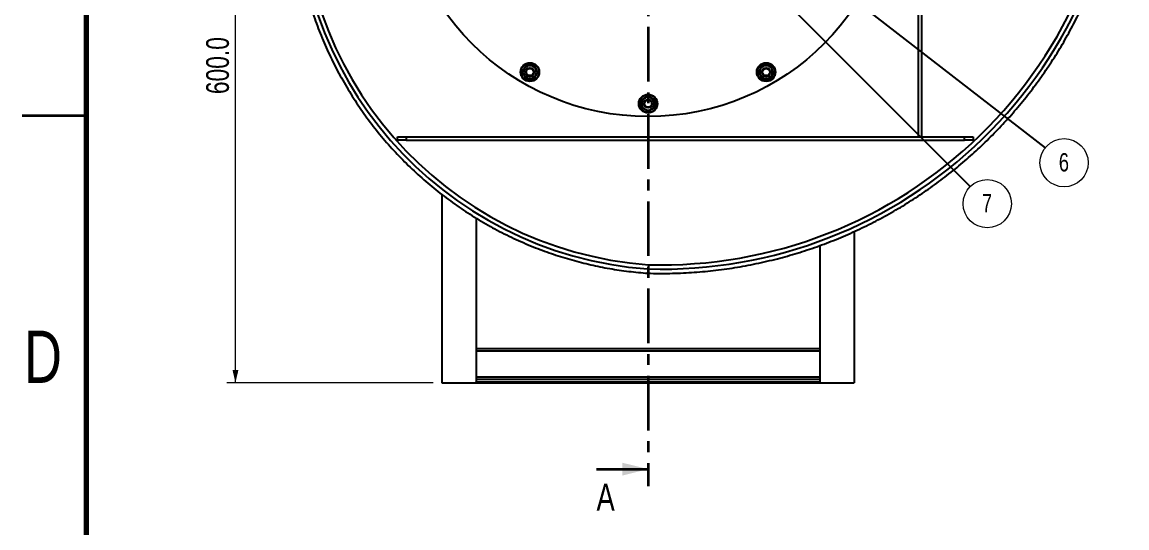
# Model space of a CAD drawing. Header units: millimetres. Extents: x 2 to 418, y 2 to 295.
# Drawn here: x 2.5 to 131.1, y 150.5 to 209.4 of the extents above; entities that cross this region are included whole.
import ezdxf

# ---------------------------------------------------------------- set-up
doc = ezdxf.new("R2010")
doc.units = ezdxf.units.MM
doc.linetypes.add('CENTER', pattern=[10.16, 6.35, -1.27, 1.27, -1.27])
doc.styles.add('SLDTEXTSTYLE0', font='TXT', dxfattribs={"width": 0.75})
doc.dimstyles.new('SLDDIMSTYLE0', dxfattribs={"dimtxt": 2.645833, "dimasz": 1.5, "dimexe": 0, "dimexo": 0.0625, "dimgap": 0.661458, "dimtad": 1, "dimdec": 1, "dimlfac": 10, "dimrnd": 1e-09, "dimzin": 4, "dimdsep": 46, "dimtxsty": 'SLDTEXTSTYLE0', "dimsah": 1, "dimcen": 0.09, "dimadec": 0, "dimazin": 1, "dimtfac": 1, "dimtdec": 1, "dimtofl": 0, "dimtmove": 0, "dimatfit": 3, "dimfxl": 0, "dimfrac": 2, "dimtolj": 1, "dimtzin": 12, "dimarcsym": 0})
doc.dimstyles.new('SLDDIMSTYLE1', dxfattribs={"dimtxt": 0.18, "dimasz": 0.7, "dimexe": 0, "dimexo": 0.0625, "dimgap": 0, "dimtad": 0, "dimtih": 1, "dimtoh": 1, "dimdec": 0, "dimrnd": 1e-09, "dimzin": 0, "dimdsep": 46, "dimtxsty": 'Standard', "dimblk1": 'DOT', "dimblk2": 'DOT', "dimsah": 1, "dimcen": 0.09, "dimadec": 0, "dimazin": 0, "dimtfac": 0.7, "dimtdec": 0, "dimtofl": 0, "dimtmove": 0, "dimatfit": 3, "dimldrblk": 'DOT', "dimfxl": 0, "dimfrac": 2, "dimtolj": 1, "dimtzin": 0, "dimarcsym": 0})

# ---------------------------------------------------------------- blocks, each defined once
blk = doc.blocks.new('_D')
at = {"color": 7, "linetype": 'Continuous', "lineweight": 18}
for p, q in [((74.37, 227.4), (26.34, 227.4)), ((27.34, 167.4), (27.34, 227.4)), ((50.37, 167.4), (26.34, 167.4))]:
    blk.add_line(p, q, dxfattribs=at)
for points in [[(27.34, 227.4), (26.99, 225.9), (27.69, 225.9)], [(27.34, 167.4), (27.69, 168.9), (26.99, 168.9)]]:
    blk.add_solid(points, dxfattribs=at)
at = {"color": 7, "linetype": 'Continuous', "lineweight": 18, "insert": (23.93, 201.01), "char_height": 2.646, "attachment_point": 1, "rotation": 90, "style": 'SLDTEXTSTYLE0'}
blk.add_mtext('600.0', dxfattribs=at)
blk = doc.blocks.new('SW_NOTE_5')
at = {"color": 0, "linetype": 'Continuous', "lineweight": 0}
blk.add_circle((2.22, -1.72), 2.81, dxfattribs=at)
at = {"color": 0, "linetype": 'Continuous', "lineweight": 0, "insert": (2.2, -0.61), "char_height": 2.12, "attachment_point": 2, "style": 'SLDTEXTSTYLE0'}
blk.add_mtext('6', dxfattribs=at)
blk = doc.blocks.new('_DOT')
at = {"color": 0, "linetype": 'ByBlock', "lineweight": -2}
blk.add_line((-0.5, 0), (-1, 0), dxfattribs=at)
at = {"color": 0, "linetype": 'ByBlock', "const_width": 0.5}
blk.add_lwpolyline([(-0.25, 0, 1), (0.25, 0, 1)], format="xyb", close=True, dxfattribs=at)
blk = doc.blocks.new('SW_NOTE_6')
at = {"color": 0, "linetype": 'Continuous', "lineweight": 0}
blk.add_circle((1.99, -1.99), 2.81, dxfattribs=at)
at = {"color": 0, "linetype": 'Continuous', "lineweight": 0, "insert": (1.96, -0.87), "char_height": 2.12, "attachment_point": 2, "style": 'SLDTEXTSTYLE0'}
blk.add_mtext('7', dxfattribs=at)

msp = doc.modelspace()

# ---------------------------------------------------------------- linework, layer by layer
at = {"color": 7, "linetype": 'Continuous', "lineweight": 70}
msp.add_line((10, 10), (10, 287), dxfattribs=at)
at = {"color": 7, "linetype": 'CENTER', "lineweight": 35}
msp.add_line((75.375, 279.956), (75.375, 155.336), dxfattribs=at)
at = {"color": 7, "linetype": 'Continuous', "lineweight": 25}
for p, q in [((106.813, 267.396), (106.813, 196.044)), ((107.213, 267.396), (107.213, 196.044)), ((46.213, 195.644), (46.213, 196.044)), ((46.213, 196.044), (47.213, 196.044)), ((47.213, 195.644), (46.213, 195.644)), ((47.213, 196.044), (47.213, 195.644)), ((47.213, 196.044), (112.213, 196.044)), ((47.213, 195.644), (112.213, 195.644)), ((107.213, 196.044), (106.813, 196.044)), ((112.213, 195.644), (112.213, 196.044)), ((112.213, 196.044), (113.213, 196.044)), ((113.213, 195.644), (112.213, 195.644)), ((113.213, 196.044), (113.213, 195.644)), ((51.375, 189.321), (51.375, 167.396)), ((55.375, 186.569), (55.375, 167.396)), ((99.375, 185.006), (99.375, 167.396)), ((95.375, 183.379), (95.375, 167.396)), ((75.356, 180.648), (75.387, 180.646)), ((75.413, 181.145), (75.387, 180.646)), ((75.387, 180.646), (75.419, 180.645)), ((55.375, 171.396), (95.375, 171.396)), ((55.375, 171.096), (95.375, 171.096)), ((51.375, 167.396), (55.375, 167.396)), ((55.375, 168.096), (95.375, 168.096)), ((55.375, 167.796), (95.375, 167.796)), ((55.375, 167.496), (95.375, 167.496)), ((55.375, 167.396), (55.375, 167.496)), ((55.375, 167.396), (95.375, 167.396)), ((95.375, 167.396), (95.375, 167.496)), ((95.375, 167.396), (99.375, 167.396))]:
    msp.add_line(p, q, dxfattribs=at)
at = {"color": 7, "linetype": 'Continuous', "lineweight": 35}
for p, q in [((10, 198.5), (2.5, 198.5)), ((69.375, 157.336), (75.375, 157.336))]:
    msp.add_line(p, q, dxfattribs=at)
at = {"color": 7, "linetype": 'Continuous', "lineweight": 25}
for centre, radius in [((75.375, 227.396), 29), ((61.625, 203.58), 1.09), ((61.625, 203.58), 1.039), ((89.125, 203.58), 1.09), ((89.125, 203.58), 1.039), ((61.625, 203.58), 0.5), ((61.625, 203.58), 0.417), ((89.125, 203.58), 0.5), ((89.125, 203.58), 0.417), ((75.375, 199.896), 1.09), ((75.375, 199.896), 1.039), ((75.375, 199.896), 0.5), ((75.375, 199.896), 0.417)]:
    msp.add_circle(centre, radius, dxfattribs=at)
for centre, radius, start, end in [((76.893, 234.356), 53.232, 268.40642, 0), ((76.893, 234.356), 53.732, 268.42753, 360), ((78.599, 224.591), 44.063, 176.42945, 265.78014), ((78.599, 224.591), 43.563, 176.40385, 265.80589), ((61.625, 203.58), 0.75, 150, 210), ((61.625, 203.58), 0.75, 90, 150), ((61.625, 203.58), 0.75, 30, 90), ((61.625, 203.58), 0.75, 330, 30), ((89.125, 203.58), 0.75, 150, 210), ((89.125, 203.58), 0.75, 90, 150), ((89.125, 203.58), 0.75, 30, 90), ((89.125, 203.58), 0.75, 330, 30), ((61.625, 203.58), 0.75, 210, 270), ((61.625, 203.58), 0.75, 270, 330), ((89.125, 203.58), 0.75, 210, 270), ((89.125, 203.58), 0.75, 270, 330), ((75.375, 199.896), 0.75, 120, 180), ((75.375, 199.896), 0.75, 180, 240), ((75.375, 199.896), 0.75, 60, 120), ((75.375, 199.896), 0.75, 0, 60), ((75.375, 199.896), 0.75, 300, 0), ((75.375, 199.896), 0.75, 240, 300)]:
    msp.add_arc(centre, radius, start, end, dxfattribs=at)
for points, knots in [([(75.362, 180.146), (76.208, 180.134), (77.9, 180.109), (80.437, 180.222), (82.966, 180.445), (85.482, 180.789), (87.978, 181.249), (90.404, 181.815), (92.754, 182.478), (95.027, 183.228), (97.265, 184.077), (99.463, 185.025), (101.618, 186.069), (103.724, 187.207), (105.778, 188.436), (107.775, 189.755), (109.713, 191.161), (111.575, 192.642), (113.36, 194.193), (115.066, 195.811), (116.7, 197.501), (118.269, 199.271), (119.768, 201.119), (121.193, 203.043), (122.531, 205.027), (123.78, 207.069), (124.931, 209.152), (125.984, 211.27), (126.938, 213.418), (127.798, 215.606), (128.568, 217.845), (129.244, 220.13), (129.822, 222.458), (130.296, 224.81), (130.666, 227.18), (130.929, 229.564), (131.094, 231.958), (131.115, 233.557), (131.125, 234.356)], [0, 0, 0, 0, 0.0292693, 0.0585384, 0.0878075, 0.1170765, 0.1463456, 0.1756146, 0.2032115, 0.2308083, 0.2584051, 0.2860019, 0.3135988, 0.3411956, 0.3687924, 0.3963893, 0.4239861, 0.4515829, 0.478687, 0.5057911, 0.5328952, 0.5599993, 0.5875962, 0.615193, 0.6427898, 0.6703866, 0.6979835, 0.7250876, 0.7521917, 0.7792958, 0.8063999, 0.8340571, 0.8617142, 0.8893713, 0.9170284, 0.9446855, 0.9723427, 1, 1, 1, 1]), ([(34.126, 227.42), (34.087, 226.606), (34.009, 224.978), (34.063, 222.533), (34.24, 220.095), (34.554, 217.67), (34.997, 215.28), (35.566, 212.932), (36.256, 210.632), (37.069, 208.372), (38.009, 206.144), (39.076, 203.956), (40.269, 201.816), (41.579, 199.745), (43, 197.748), (44.528, 195.833), (46.16, 194.004), (47.889, 192.269), (49.712, 190.63), (51.621, 189.094), (53.612, 187.666), (55.679, 186.349), (57.814, 185.147), (60.013, 184.065), (62.205, 183.132), (64.379, 182.338), (66.525, 181.676), (68.702, 181.122), (70.904, 180.68), (73.125, 180.342), (74.617, 180.211), (75.362, 180.146)], [0, 0, 0, 0, 0.0351233, 0.0702464, 0.1053694, 0.1404924, 0.1756154, 0.2101115, 0.2446074, 0.2791034, 0.3135994, 0.3487992, 0.3839991, 0.4191988, 0.4543987, 0.4895985, 0.5247983, 0.5599981, 0.595198, 0.6303978, 0.6655976, 0.7007974, 0.7359972, 0.771197, 0.8063968, 0.838664, 0.8709311, 0.9031983, 0.9354654, 0.9677327, 1, 1, 1, 1]), ([(60.71, 203.58), (60.73, 203.614), (60.831, 203.785), (60.987, 204.052), (61.116, 204.282), (61.168, 204.373)], [0, 0, 0, 0, 0.1305228, 0.6552332, 1, 1, 1, 1]), ([(60.759, 203.58), (60.758, 203.58), (60.757, 203.58), (60.746, 203.58), (60.731, 203.58), (60.717, 203.58), (60.71, 203.58), (60.71, 203.58)], [0, 0, 0, 0, 0.2361477, 0.4712879, 0.7322298, 0.9938699, 1, 1, 1, 1]), ([(61.168, 202.788), (61.148, 202.822), (61.051, 202.995), (60.897, 203.263), (60.763, 203.49), (60.71, 203.58)], [0, 0, 0, 0, 0.1305239, 0.6552312, 1, 1, 1, 1]), ([(60.975, 203.955), (60.97, 203.947), (60.91, 203.842), (60.836, 203.713), (60.772, 203.602), (60.759, 203.58)], [0, 0, 0, 0, 0.066699, 0.8141005, 1, 1, 1, 1]), ([(60.975, 203.205), (60.945, 203.258), (60.883, 203.365), (60.812, 203.489), (60.771, 203.56), (60.759, 203.58)], [0, 0, 0, 0, 0.4062935, 0.8272748, 1, 1, 1, 1]), ([(61.192, 204.33), (61.174, 204.299), (61.105, 204.179), (61.03, 204.05), (60.975, 203.955)], [0, 0, 0, 0, 0.2661271, 1, 1, 1, 1]), ([(61.192, 204.33), (61.192, 204.331), (61.191, 204.332), (61.186, 204.341), (61.178, 204.355), (61.171, 204.366), (61.168, 204.372), (61.168, 204.373)], [0, 0, 0, 0, 0.2361345, 0.4712772, 0.7322343, 0.9938473, 1, 1, 1, 1]), ([(61.168, 204.373), (61.207, 204.372), (61.405, 204.37), (61.714, 204.369), (61.978, 204.372), (62.082, 204.373)], [0, 0, 0, 0, 0.1305259, 0.6552305, 1, 1, 1, 1]), ([(61.192, 204.33), (61.259, 204.33), (61.396, 204.33), (61.546, 204.33), (61.623, 204.33), (61.625, 204.33)], [0, 0, 0, 0, 0.4843398, 0.9863262, 1, 1, 1, 1]), ([(61.625, 204.33), (61.686, 204.33), (61.809, 204.33), (61.952, 204.33), (62.034, 204.33), (62.058, 204.33)], [0, 0, 0, 0, 0.4062995, 0.827274, 1, 1, 1, 1]), ([(62.058, 204.33), (62.058, 204.331), (62.059, 204.332), (62.064, 204.341), (62.072, 204.355), (62.079, 204.366), (62.082, 204.372), (62.082, 204.373)], [0, 0, 0, 0, 0.2361393, 0.4712806, 0.732236, 0.9938474, 1, 1, 1, 1]), ([(62.058, 204.33), (62.092, 204.272), (62.16, 204.153), (62.235, 204.024), (62.273, 203.957), (62.274, 203.955)], [0, 0, 0, 0, 0.4843424, 0.9863219, 1, 1, 1, 1]), ([(62.082, 204.373), (62.102, 204.338), (62.199, 204.166), (62.353, 203.897), (62.487, 203.67), (62.54, 203.58)], [0, 0, 0, 0, 0.1305213, 0.6552342, 1, 1, 1, 1]), ([(62.54, 203.58), (62.52, 203.546), (62.419, 203.376), (62.263, 203.109), (62.134, 202.879), (62.082, 202.788)], [0, 0, 0, 0, 0.1305212, 0.6552326, 1, 1, 1, 1]), ([(62.274, 203.955), (62.305, 203.903), (62.366, 203.796), (62.438, 203.672), (62.479, 203.601), (62.491, 203.58)], [0, 0, 0, 0, 0.4062946, 0.827277, 1, 1, 1, 1]), ([(62.491, 203.58), (62.473, 203.549), (62.404, 203.429), (62.329, 203.3), (62.274, 203.205)], [0, 0, 0, 0, 0.2661337, 1, 1, 1, 1]), ([(62.54, 203.58), (62.54, 203.58), (62.533, 203.58), (62.519, 203.58), (62.504, 203.58), (62.493, 203.58), (62.492, 203.58), (62.491, 203.58)], [0, 0, 0, 0, 0.0061303, 0.2677141, 0.5287133, 0.7638592, 1, 1, 1, 1]), ([(88.21, 203.58), (88.23, 203.614), (88.331, 203.785), (88.487, 204.052), (88.616, 204.282), (88.668, 204.373)], [0, 0, 0, 0, 0.1305228, 0.6552332, 1, 1, 1, 1]), ([(88.668, 202.788), (88.648, 202.822), (88.551, 202.995), (88.397, 203.263), (88.263, 203.49), (88.21, 203.58)], [0, 0, 0, 0, 0.1305239, 0.6552328, 1, 1, 1, 1]), ([(88.259, 203.58), (88.258, 203.58), (88.257, 203.58), (88.246, 203.58), (88.231, 203.58), (88.217, 203.58), (88.21, 203.58), (88.21, 203.58)], [0, 0, 0, 0, 0.2361477, 0.4712879, 0.7322298, 0.9938699, 1, 1, 1, 1]), ([(88.259, 203.58), (88.293, 203.639), (88.361, 203.757), (88.436, 203.887), (88.474, 203.954), (88.475, 203.955)], [0, 0, 0, 0, 0.4843379, 0.9863223, 1, 1, 1, 1]), ([(88.259, 203.58), (88.277, 203.549), (88.346, 203.429), (88.421, 203.3), (88.475, 203.205)], [0, 0, 0, 0, 0.2661314, 1, 1, 1, 1]), ([(88.475, 203.955), (88.506, 204.008), (88.567, 204.115), (88.639, 204.239), (88.68, 204.31), (88.692, 204.33)], [0, 0, 0, 0, 0.4062947, 0.8272743, 1, 1, 1, 1]), ([(88.692, 204.33), (88.692, 204.331), (88.691, 204.332), (88.686, 204.341), (88.678, 204.355), (88.671, 204.366), (88.668, 204.372), (88.668, 204.373)], [0, 0, 0, 0, 0.23614256, 0.47128709, 0.73223333, 0.99386399, 1, 1, 1, 1]), ([(88.668, 204.373), (88.707, 204.372), (88.905, 204.37), (89.214, 204.369), (89.478, 204.372), (89.582, 204.373)], [0, 0, 0, 0, 0.1305231, 0.6552326, 1, 1, 1, 1]), ([(88.692, 204.33), (88.759, 204.33), (88.896, 204.33), (89.046, 204.33), (89.123, 204.33), (89.125, 204.33)], [0, 0, 0, 0, 0.4843398, 0.986326, 1, 1, 1, 1]), ([(89.125, 204.33), (89.186, 204.33), (89.309, 204.33), (89.452, 204.33), (89.534, 204.33), (89.558, 204.33)], [0, 0, 0, 0, 0.4062969, 0.8272751, 1, 1, 1, 1]), ([(89.582, 204.373), (89.582, 204.372), (89.579, 204.366), (89.572, 204.355), (89.564, 204.341), (89.559, 204.332), (89.558, 204.331), (89.558, 204.33)], [0, 0, 0, 0, 0.006136, 0.2677667, 0.5287129, 0.7638574, 1, 1, 1, 1]), ([(89.558, 204.33), (89.576, 204.299), (89.645, 204.179), (89.72, 204.05), (89.774, 203.955)], [0, 0, 0, 0, 0.2661317, 1, 1, 1, 1]), ([(89.582, 204.373), (89.602, 204.338), (89.699, 204.166), (89.853, 203.897), (89.987, 203.67), (90.04, 203.58)], [0, 0, 0, 0, 0.130524, 0.6552337, 1, 1, 1, 1]), ([(90.04, 203.58), (90.02, 203.546), (89.919, 203.376), (89.763, 203.109), (89.634, 202.879), (89.582, 202.788)], [0, 0, 0, 0, 0.130524, 0.6552337, 1, 1, 1, 1]), ([(89.774, 203.955), (89.779, 203.947), (89.84, 203.842), (89.914, 203.713), (89.978, 203.602), (89.991, 203.58)], [0, 0, 0, 0, 0.0666959, 0.8140999, 1, 1, 1, 1]), ([(89.991, 203.58), (89.957, 203.522), (89.889, 203.403), (89.814, 203.274), (89.775, 203.207), (89.774, 203.205)], [0, 0, 0, 0, 0.4843393, 0.9863223, 1, 1, 1, 1]), ([(90.04, 203.58), (90.04, 203.58), (90.033, 203.58), (90.019, 203.58), (90.004, 203.58), (89.993, 203.58), (89.992, 203.58), (89.991, 203.58)], [0, 0, 0, 0, 0.0061301, 0.2677673, 0.5287063, 0.7638612, 1, 1, 1, 1]), ([(61.192, 202.83), (61.158, 202.889), (61.09, 203.007), (61.015, 203.137), (60.976, 203.204), (60.975, 203.205)], [0, 0, 0, 0, 0.4843456, 0.9863285, 1, 1, 1, 1]), ([(61.168, 202.788), (61.168, 202.788), (61.171, 202.794), (61.178, 202.806), (61.186, 202.819), (61.191, 202.828), (61.192, 202.83), (61.192, 202.83)], [0, 0, 0, 0, 0.0061527, 0.2677657, 0.5287228, 0.7638655, 1, 1, 1, 1]), ([(62.082, 202.788), (62.043, 202.788), (61.845, 202.79), (61.536, 202.792), (61.272, 202.789), (61.168, 202.788)], [0, 0, 0, 0, 0.1305259, 0.6552369, 1, 1, 1, 1]), ([(61.625, 202.83), (61.564, 202.83), (61.441, 202.83), (61.297, 202.83), (61.216, 202.83), (61.192, 202.83)], [0, 0, 0, 0, 0.4062943, 0.8272762, 1, 1, 1, 1]), ([(62.058, 202.83), (61.991, 202.83), (61.854, 202.83), (61.704, 202.83), (61.627, 202.83), (61.625, 202.83)], [0, 0, 0, 0, 0.4843462, 0.986326, 1, 1, 1, 1]), ([(62.274, 203.205), (62.269, 203.197), (62.209, 203.092), (62.135, 202.963), (62.071, 202.852), (62.058, 202.83)], [0, 0, 0, 0, 0.0666895, 0.8140915, 1, 1, 1, 1]), ([(62.082, 202.788), (62.082, 202.788), (62.079, 202.794), (62.072, 202.806), (62.064, 202.819), (62.059, 202.828), (62.058, 202.83), (62.058, 202.83)], [0, 0, 0, 0, 0.0061526, 0.267764, 0.5287194, 0.7638607, 1, 1, 1, 1]), ([(88.475, 203.205), (88.48, 203.197), (88.541, 203.092), (88.615, 202.963), (88.679, 202.852), (88.692, 202.83)], [0, 0, 0, 0, 0.06669282, 0.81409461, 1, 1, 1, 1]), ([(88.692, 202.83), (88.692, 202.83), (88.691, 202.828), (88.686, 202.819), (88.678, 202.806), (88.671, 202.794), (88.668, 202.788), (88.668, 202.788)], [0, 0, 0, 0, 0.23614256, 0.47128709, 0.73223333, 0.99386399, 1, 1, 1, 1]), ([(89.582, 202.788), (89.543, 202.788), (89.345, 202.79), (89.036, 202.792), (88.772, 202.789), (88.668, 202.788)], [0, 0, 0, 0, 0.1305231, 0.6552326, 1, 1, 1, 1]), ([(89.125, 202.83), (89.064, 202.83), (88.941, 202.83), (88.797, 202.83), (88.716, 202.83), (88.692, 202.83)], [0, 0, 0, 0, 0.4062929, 0.8272802, 1, 1, 1, 1]), ([(89.558, 202.83), (89.491, 202.83), (89.354, 202.83), (89.204, 202.83), (89.127, 202.83), (89.125, 202.83)], [0, 0, 0, 0, 0.4843366, 0.9863194, 1, 1, 1, 1]), ([(89.774, 203.205), (89.744, 203.153), (89.682, 203.046), (89.611, 202.922), (89.57, 202.851), (89.558, 202.83)], [0, 0, 0, 0, 0.4062947, 0.8272743, 1, 1, 1, 1]), ([(89.582, 202.788), (89.582, 202.788), (89.579, 202.794), (89.572, 202.806), (89.564, 202.819), (89.559, 202.828), (89.558, 202.83), (89.558, 202.83)], [0, 0, 0, 0, 0.006136, 0.2677667, 0.5287129, 0.7638574, 1, 1, 1, 1]), ([(74.583, 200.353), (74.617, 200.373), (74.789, 200.47), (75.058, 200.624), (75.285, 200.758), (75.375, 200.811)], [0, 0, 0, 0, 0.1305232, 0.6552347, 1, 1, 1, 1]), ([(75, 200.546), (75.052, 200.576), (75.159, 200.638), (75.284, 200.709), (75.354, 200.75), (75.375, 200.762)], [0, 0, 0, 0, 0.4062908, 0.8272767, 1, 1, 1, 1]), ([(75.375, 200.762), (75.375, 200.763), (75.375, 200.764), (75.375, 200.775), (75.375, 200.79), (75.375, 200.804), (75.375, 200.811), (75.375, 200.811)], [0, 0, 0, 0, 0.2361435, 0.4712859, 0.732243, 0.9938698, 1, 1, 1, 1]), ([(75.375, 200.811), (75.409, 200.791), (75.579, 200.69), (75.847, 200.534), (76.076, 200.405), (76.167, 200.353)], [0, 0, 0, 0, 0.1305233, 0.655232, 1, 1, 1, 1]), ([(75.375, 200.762), (75.433, 200.728), (75.552, 200.66), (75.682, 200.585), (75.748, 200.547), (75.75, 200.546)], [0, 0, 0, 0, 0.4843432, 0.9863281, 1, 1, 1, 1]), ([(74.583, 199.439), (74.583, 199.478), (74.585, 199.676), (74.586, 199.985), (74.584, 200.249), (74.583, 200.353)], [0, 0, 0, 0, 0.1305245, 0.6552331, 1, 1, 1, 1]), ([(74.625, 200.329), (74.624, 200.329), (74.623, 200.33), (74.614, 200.335), (74.6, 200.343), (74.589, 200.35), (74.583, 200.353), (74.583, 200.353)], [0, 0, 0, 0, 0.2361385, 0.4712806, 0.7322352, 0.9938496, 1, 1, 1, 1]), ([(74.625, 199.463), (74.624, 199.463), (74.623, 199.462), (74.614, 199.457), (74.6, 199.449), (74.589, 199.442), (74.583, 199.439), (74.583, 199.439)], [0, 0, 0, 0, 0.236137, 0.4712776, 0.732237, 0.9938497, 1, 1, 1, 1]), ([(75.375, 198.981), (75.341, 199.001), (75.171, 199.102), (74.903, 199.258), (74.674, 199.387), (74.583, 199.439)], [0, 0, 0, 0, 0.1305233, 0.6552328, 1, 1, 1, 1]), ([(74.625, 200.329), (74.683, 200.363), (74.802, 200.431), (74.932, 200.506), (74.998, 200.545), (75, 200.546)], [0, 0, 0, 0, 0.4843415, 0.9863206, 1, 1, 1, 1]), ([(74.625, 200.329), (74.625, 200.292), (74.625, 200.155), (74.625, 200.006), (74.625, 199.896)], [0, 0, 0, 0, 0.2661317, 1, 1, 1, 1]), ([(74.625, 199.896), (74.625, 199.886), (74.625, 199.765), (74.625, 199.617), (74.625, 199.489), (74.625, 199.463)], [0, 0, 0, 0, 0.0666971, 0.8140984, 1, 1, 1, 1]), ([(75, 199.247), (74.947, 199.277), (74.841, 199.339), (74.716, 199.41), (74.646, 199.451), (74.625, 199.463)], [0, 0, 0, 0, 0.4062908, 0.8272767, 1, 1, 1, 1]), ([(76.167, 199.439), (76.133, 199.419), (75.961, 199.322), (75.692, 199.168), (75.465, 199.034), (75.375, 198.981)], [0, 0, 0, 0, 0.1305232, 0.6552339, 1, 1, 1, 1]), ([(75.75, 200.546), (75.802, 200.515), (75.909, 200.454), (76.034, 200.382), (76.104, 200.341), (76.125, 200.329)], [0, 0, 0, 0, 0.4062981, 0.8272767, 1, 1, 1, 1]), ([(76.125, 199.463), (76.067, 199.429), (75.948, 199.361), (75.818, 199.286), (75.752, 199.248), (75.75, 199.247)], [0, 0, 0, 0, 0.48433756, 0.98632231, 1, 1, 1, 1]), ([(76.167, 200.353), (76.167, 200.353), (76.161, 200.35), (76.149, 200.343), (76.136, 200.335), (76.127, 200.33), (76.126, 200.329), (76.125, 200.329)], [0, 0, 0, 0, 0.0061504, 0.2677648, 0.5287194, 0.7638615, 1, 1, 1, 1]), ([(76.125, 200.329), (76.125, 200.292), (76.125, 200.155), (76.125, 200.006), (76.125, 199.896)], [0, 0, 0, 0, 0.2661317, 1, 1, 1, 1]), ([(76.125, 199.896), (76.125, 199.886), (76.125, 199.765), (76.125, 199.617), (76.125, 199.489), (76.125, 199.463)], [0, 0, 0, 0, 0.0666971, 0.8140984, 1, 1, 1, 1]), ([(76.167, 199.439), (76.167, 199.439), (76.161, 199.442), (76.149, 199.449), (76.136, 199.457), (76.127, 199.462), (76.126, 199.463), (76.125, 199.463)], [0, 0, 0, 0, 0.0061503, 0.267763, 0.5287224, 0.763863, 1, 1, 1, 1]), ([(76.167, 200.353), (76.167, 200.314), (76.165, 200.116), (76.164, 199.807), (76.166, 199.543), (76.167, 199.439)], [0, 0, 0, 0, 0.1305229, 0.6552331, 1, 1, 1, 1]), ([(75.375, 199.03), (75.317, 199.064), (75.198, 199.132), (75.068, 199.207), (75.002, 199.245), (75, 199.247)], [0, 0, 0, 0, 0.4843432, 0.9863223, 1, 1, 1, 1]), ([(75.75, 199.247), (75.697, 199.216), (75.591, 199.154), (75.466, 199.083), (75.396, 199.042), (75.375, 199.03)], [0, 0, 0, 0, 0.4062925, 0.8272767, 1, 1, 1, 1]), ([(75.375, 198.981), (75.375, 198.981), (75.375, 198.988), (75.375, 199.002), (75.375, 199.017), (75.375, 199.028), (75.375, 199.029), (75.375, 199.03)], [0, 0, 0, 0, 0.0061302, 0.2677547, 0.5287095, 0.7638585, 1, 1, 1, 1]), ([(75.362, 180.146), (75.363, 180.152), (75.363, 180.163), (75.367, 180.249), (75.374, 180.376), (75.381, 180.507), (75.385, 180.597), (75.387, 180.632), (75.387, 180.641), (75.387, 180.643), (75.387, 180.646)], [0, 0, 0, 0, 0.2145952, 0.429182, 0.6437967, 0.8584618, 0.9646624, 0.9911266, 0.9914676, 1, 1, 1, 1])]:
    msp.add_open_spline(points, degree=3, knots=knots, dxfattribs=at)
at = {"color": 7, "linetype": 'Continuous', "lineweight": 35}
msp.add_solid([(75.375, 157.336), (72.375, 158.086), (72.375, 156.586)], dxfattribs=at)

# ---------------------------------------------------------------- block references
at = {"color": 7, "linetype": 'Continuous', "lineweight": 0}
for name, p in [('SW_NOTE_5', (121.59, 194.739)), ('SW_NOTE_6', (112.877, 190.242))]:
    msp.add_blockref(name, p, dxfattribs=at)

# ---------------------------------------------------------------- texts
at = {"color": 7, "linetype": 'Continuous', "lineweight": 0, "insert": (4.93, 173.476), "char_height": 6.096, "attachment_point": 2, "style": 'SLDTEXTSTYLE0'}
msp.add_mtext('D', dxfattribs=at)
at = {"color": 7, "linetype": 'Continuous', "insert": (69.375, 155.657), "char_height": 3.175, "attachment_point": 1, "style": 'SLDTEXTSTYLE0'}
msp.add_mtext('A', dxfattribs=at)

# ---------------------------------------------------------------- dimensions: what is measured, and where the dimension line sits
at = {"color": 7, "linetype": 'Continuous', "lineweight": 18}
dim = msp.add_linear_dim(base=(27.344, 227.396), p1=(51.375, 167.396), p2=(75.375, 227.396), angle=90, dimstyle='SLDDIMSTYLE0', dxfattribs=at)
dim.commit()
dim.dimension.update_dxf_attribs({"geometry": '_D', "text_midpoint": (27.344, 205.403), "dimtype": 160})

# ---------------------------------------------------------------- leaders
at = {"color": 7, "linetype": 'Continuous', "lineweight": 0}
for points in [[(79.496, 227.432), (121.59, 194.739)], [(75.897, 227.279), (112.877, 190.242)]]:
    msp.add_leader(points, dimstyle='SLDDIMSTYLE1', dxfattribs=at)

doc.saveas('drawing.dxf')
